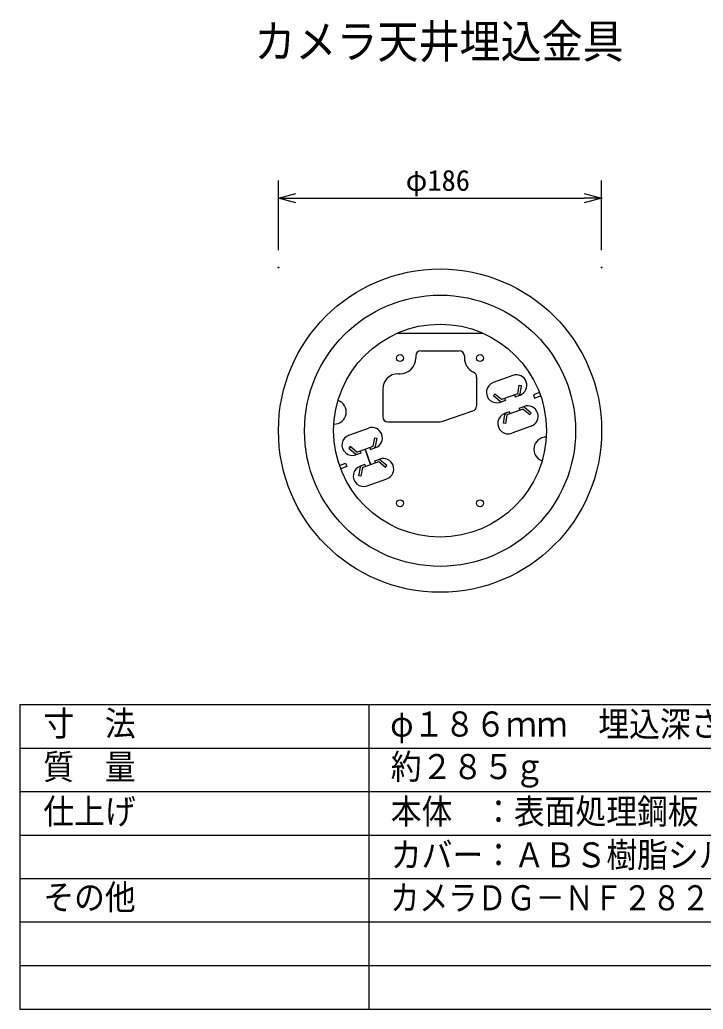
# Model space of a CAD drawing. Units: millimetres, scale not verified. Extents: x -63 to 63, y -57 to 57.
# Drawn here: x -62.5 to 16.2, y -56.5 to 57.3 of the extents above; entities that cross this region are included whole.
import ezdxf
from ezdxf.enums import TextEntityAlignment as Align

# ---------------------------------------------------------------- set-up
doc = ezdxf.new("R2010")
doc.units = ezdxf.units.MM
doc.header["$LTSCALE"] = 0.190236
doc.header["$PDMODE"] = 32
doc.header["$PDSIZE"] = 0.0951
for name, color, linetype in [('0-1_GAIKEI', 1, 'Continuous'), ('0-2_MOJI1', 2, 'Continuous'), ('0-3_WAKU', 1, 'Continuous'), ('0-4_SUNPO', 3, 'Continuous'), ('0-5_DEFPOINTS', 7, 'Continuous')]:
    doc.layers.add(name, color=color, linetype=linetype)
doc.styles.add('ＭＳ ゴシック', font='')
doc.styles.get('ＭＳ ゴシック').set_extended_font_data('MS Gothic')

# ---------------------------------------------------------------- blocks, each defined once
blk = doc.blocks.new('_OPEN30')
at = {"layer": '0-5_DEFPOINTS'}
blk.add_line((0, 0), (-1, 0), dxfattribs=at)
blk.add_lwpolyline([(-1, 0.26795), (0, 0), (-1, -0.26795)], dxfattribs=at)

msp = doc.modelspace()

# ---------------------------------------------------------------- linework, layer by layer
at = {"layer": '0-1_GAIKEI'}
for p, q in [((-19.0884, 21.2612), (-9.16, 21.2612)), ((-16.9241, 18.6622), (-16.9241, 18.4122)), ((-16.3241, 19.2622), (-11.9241, 19.2622)), ((-11.3241, 18.6622), (-11.3241, 18.4122)), ((-18.9241, 16.6122), (-18.7241, 16.6122)), ((-9.9241, 16.2304), (-9.9241, 12.8946)), ((-5.7404, 16.4125), (-7.9957, 15.5917)), ((-20.7241, 14.8122), (-20.7241, 11.6622)), ((-2.6828, 14.4393), (-3.386, 14.1834)), ((-3.386, 14.1834), (-3.2492, 13.8075)), ((-3.2492, 13.8075), (-2.546, 14.0634)), ((-4.5466, 12.5478), (-6.426, 11.8637)), ((-5.0046, 12.6365), (-4.4408, 12.8417)), ((-4.9225, 12.411), (-5.0046, 12.6365)), ((-4.5466, 12.5478), (-3.7806, 11.905)), ((-3.6263, 12.0888), (-4.3924, 12.7316)), ((-13.8162, 11.1648), (-10.3344, 12.3254)), ((-6.836, 10.9206), (-6.6624, 11.9054)), ((-6.1322, 12.2261), (-6.696, 12.0208)), ((-6.426, 11.8637), (-6.5997, 10.8789)), ((-6.0501, 12.0005), (-6.1322, 12.2261)), ((-3.7806, 11.905), (-3.6263, 12.0888)), ((-24.6283, 9.5379), (-22.373, 10.3588)), ((-20.1241, 11.0622), (-14.4487, 11.0622)), ((-6.5997, 10.8789), (-6.836, 10.9206)), ((-3.6199, 10.5864), (-5.8752, 9.7656)), ((-21.8222, 8.2606), (-21.6486, 9.2454)), ((-21.6486, 9.2454), (-21.4122, 9.2038)), ((-21.4122, 9.2038), (-21.5859, 8.2189)), ((-24.4676, 8.2194), (-24.6219, 8.0355)), ((-24.6219, 8.0355), (-23.8559, 7.3927)), ((-23.7016, 7.5766), (-24.4676, 8.2194)), ((-23.7016, 7.5766), (-21.8222, 8.2606)), ((-22.1981, 8.1238), (-22.116, 7.8983)), ((-22.116, 7.8983), (-21.5522, 8.1035)), ((-23.2436, 7.4879), (-23.8074, 7.2827)), ((-23.3257, 7.7134), (-23.2436, 7.4879)), ((-22.5078, 3.7118), (-20.2525, 4.5327))]:
    msp.add_line(p, q, dxfattribs=at)
for points in [[(-5.1896, 14.3144), (-5.016, 15.2992), (-4.7796, 15.2575), (-4.9533, 14.2727)], [(-5.1896, 14.3144), (-7.069, 13.6303), (-7.8351, 14.2731), (-7.9893, 14.0893), (-7.2233, 13.4465)], [(-6.6931, 13.7672), (-6.611, 13.5416), (-7.1749, 13.3364)], [(-5.5655, 14.1776), (-5.4834, 13.9521), (-4.9196, 14.1573)], [(-22.7619, 7.9186), (-22.1189, 6.152), (-22.7619, 7.9186)], [(-25.7022, 6.0609), (-24.999, 6.3169), (-24.8622, 5.941), (-25.5654, 5.685)], [(-23.0586, 5.81), (-23.2322, 4.8251), (-23.4686, 4.8668), (-23.295, 5.8516)], [(-22.6827, 5.9468), (-22.7648, 6.1723), (-23.3286, 5.9671)], [(-23.0586, 5.81), (-21.1792, 6.494), (-20.4132, 5.8512), (-20.2589, 6.0351), (-21.0249, 6.6778)], [(-21.5551, 6.3572), (-21.6372, 6.5827), (-21.0734, 6.7879)]]:
    msp.add_lwpolyline(points, dxfattribs=at)
at = {"layer": '0-1_GAIKEI', "color": 7}
for centre, radius in [((-14.1243, 10.0622), 18.6), ((-14.1243, 10.0503), 15.6), ((-14.1243, 10.0622), 12.25)]:
    msp.add_circle(centre, radius, dxfattribs=at)
at = {"layer": '0-1_GAIKEI'}
for centre in [(-18.7241, 18.4122), (-9.5241, 18.4122), (-18.7241, 1.7122), (-9.5241, 1.7122)]:
    msp.add_circle(centre, 0.4, dxfattribs=at)
for centre, radius, start, end in [((-18.7241, 18.4122), 1.8, 270, 0), ((-16.3241, 18.6622), 0.6, 90, 180), ((-11.9241, 18.6622), 0.6, 360, 90), ((-9.5241, 18.4122), 1.8, 180, 245.37568), ((-18.9241, 14.8122), 1.8, 90, 180), ((-10.5241, 16.2304), 0.6, 360, 65.37568), ((-5.33, 15.2849), 1.2, 290, 110), ((-7.5853, 14.4641), 1.2, 110, 290), ((-5.1896, 14.3144), 0.24, 290, 350), ((-26.316, 12.2119), 1.4, 268.62867, 71.17603), ((-10.5241, 12.8946), 0.6, 288.43495, 0), ((-7.069, 13.6303), 0.24, 230, 290), ((-4.5466, 12.5478), 0.24, 50, 110), ((-4.0303, 11.7141), 1.2, 290, 110), ((-20.1241, 11.6622), 0.6, 180, 270), ((-6.2856, 10.8932), 1.2, 110, 290), ((-6.426, 11.8637), 0.24, 110, 170), ((-21.9626, 9.2311), 1.2, 290, 110), ((-14.4487, 13.0622), 2, 270, 288.43495), ((-24.2179, 8.4103), 1.2, 110, 290), ((-1.9322, 7.9124), 1.4, 88.62867, 251.17603), ((-21.8222, 8.2606), 0.24, 290, 350), ((-23.7016, 7.5766), 0.24, 230, 290), ((-20.6629, 5.6603), 1.2, 290, 110), ((-22.9182, 4.8394), 1.2, 110, 290), ((-23.0586, 5.81), 0.24, 110, 170), ((-21.1792, 6.494), 0.24, 50, 110)]:
    msp.add_arc(centre, radius, start, end, dxfattribs=at)
at = {"layer": '0-3_WAKU', "color": 4}
for p, q in [((-62.5001, -21.5), (-62.5001, -56.5001)), ((62.5001, -21.5), (-62.5001, -21.5)), ((-22.2945, -56.5001), (-22.2945, -21.5)), ((-62.5001, -56.5001), (62.5001, -56.5001))]:
    msp.add_line(p, q, dxfattribs=at)
at = {"layer": '0-3_WAKU'}
for p, q in [((62.5001, -26.5), (-62.5001, -26.5)), ((62.5001, -31.5001), (-62.5001, -31.5001)), ((62.5001, -36.5001), (-62.5001, -36.5001)), ((62.5001, -41.5001), (-62.5001, -41.5001)), ((62.5001, -46.5001), (-62.5001, -46.5001)), ((62.5001, -51.5001), (-62.5001, -51.5001))]:
    msp.add_line(p, q, dxfattribs=at)
at = {"layer": '0-4_SUNPO'}
for p, q in [((-32.7243, 30.8236), (-32.7243, 38.8236)), ((4.4757, 30.8236), (4.4757, 38.8236)), ((-30.7243, 36.8236), (2.4757, 36.8236))]:
    msp.add_line(p, q, dxfattribs=at)
at = {"layer": '0-5_DEFPOINTS'}
for p in [(4.4757, 36.8236), (-32.7243, 28.8236), (4.4757, 28.8236)]:
    msp.add_point(p, dxfattribs=at)

# ---------------------------------------------------------------- block references
at = {"layer": '0-4_SUNPO', "xscale": 2, "yscale": 2, "rotation": 180}
msp.add_blockref('_OPEN30', (-32.7243, 36.8236), dxfattribs=at)
at = {"layer": '0-4_SUNPO', "xscale": 2, "yscale": 2}
msp.add_blockref('_OPEN30', (4.4757, 36.8236), dxfattribs=at)

# ---------------------------------------------------------------- texts
at = {"layer": '0-2_MOJI1', "style": 'ＭＳ ゴシック'}
for s, height, width, p in [('カメラ天井埋込金具', 3.848, 0.9, (-35.5001, 51.7599)), ('寸\u3000法', 2.887, 0.9, (-59.7945, -25.93)), ('φ１８６ｍｍ\u3000埋込深さ６５ｍｍ', 2.887, 0.9, (-19.8638, -25.9989)), ('質\u3000量', 2.887, 0.9, (-59.7945, -30.9266)), ('約２８５ｇ', 2.887, 0.9, (-19.7945, -30.8993)), ('仕上げ', 2.887, 0.9, (-59.7945, -36.0552)), ('本体  ：表面処理鋼板', 2.887, 0.9, (-19.7945, -36.0552)), ('カバー：ＡＢＳ樹脂シルバーメタリック色塗装', 2.887, 0.9, (-19.7945, -41.0552)), ('その他', 2.887, 0.9, (-59.7945, -45.9232)), ('カメラＤＧ－ＮＦ２８２、ＤＧ－ＮＦ２８２ＷＤ専用', 2.887, 0.85, (-19.8638, -45.9921))]:
    msp.add_text(s, height=height, dxfattribs=dict(at, width=width)).set_placement(p, align=Align.BOTTOM_LEFT)
at = {"layer": '0-4_SUNPO', "style": 'ＭＳ ゴシック'}
msp.add_text('φ186', height=2.406, dxfattribs=at).set_placement((-18.0777, 36.9332), align=Align.BOTTOM_LEFT)

doc.saveas('drawing.dxf')
